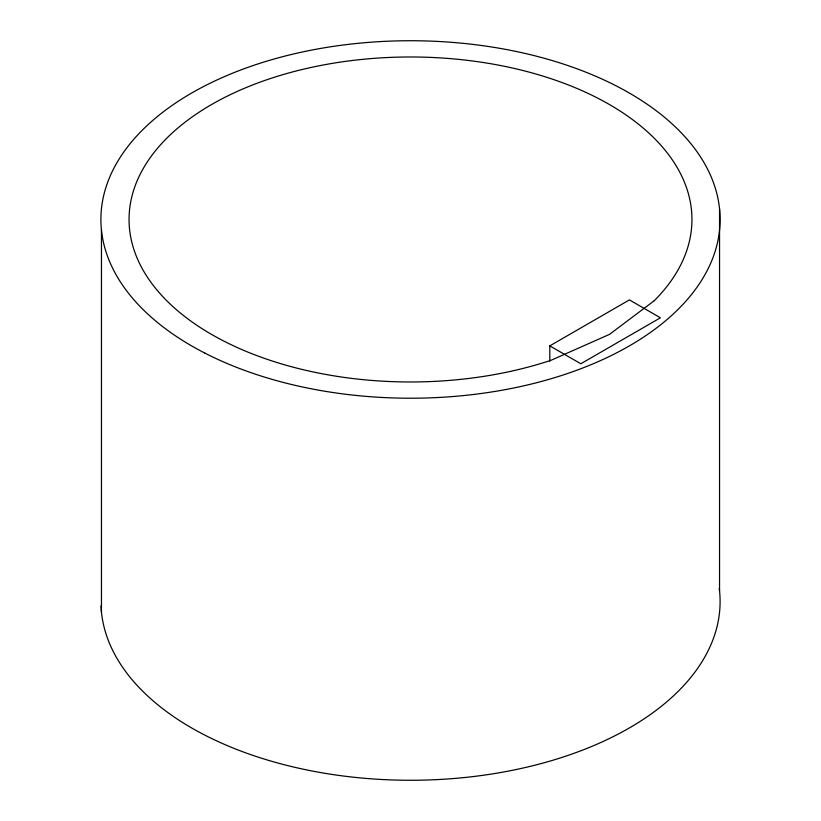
<?xml version="1.0" encoding="UTF-8"?>
<svg xmlns="http://www.w3.org/2000/svg" width="821" height="821" viewBox="0 0 821 821"><rect width="100%" height="100%" fill="white"/><g stroke="black" fill="none" stroke-linecap="round" stroke-linejoin="round"><path stroke-width="1.23" d="M549.813 345.867L629.42 299.901L660.412 317.799L580.806 363.765L549.813 345.867L549.813 361.23M719.545 208.821L719.545 590.874M101.455 230.126L101.455 612.179M719.268 588.441A309.599 178.742 0 0 1 425.627 780.053A309.599 178.742 0 0 1 100.993 605.908M654.245 300.722L609.51 334.373L551.23 360.203A281.449 162.496 0 0 1 133.33 247.696A281.449 162.496 0 0 1 459.37 59.451A281.449 162.496 0 0 1 654.245 300.722M205.014 353.174A309.599 178.742 0 0 0 713.788 255.372A309.599 178.742 0 0 0 312.698 49.886A309.599 178.742 0 0 0 205.014 353.174"/></g></svg>
